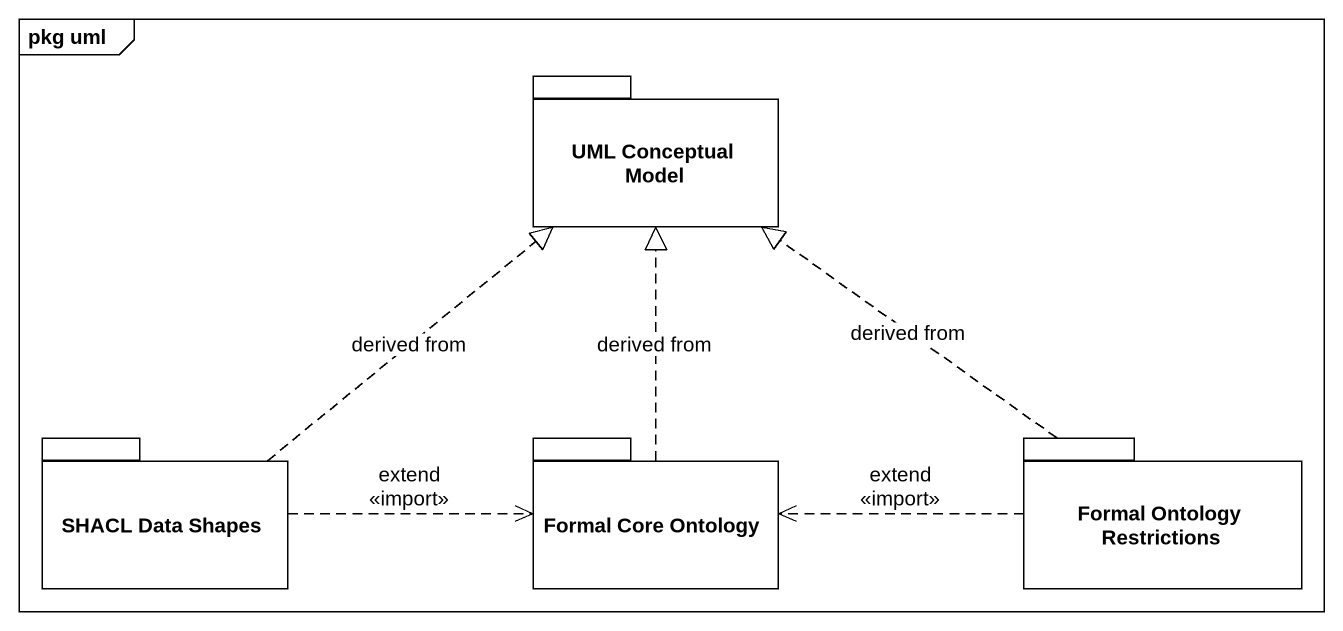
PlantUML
@startuml
mainframe pkg uml
package "UML Conceptual Model" as UML_Conceptual_Model {
}
package "SHACL Data Shapes" as SHACL_Data_Shapes {
}
package "Formal Core Ontology" as Formal_Core_Ontology {
}
package "Formal Ontology Restrictions" as Formal_Ontology_Restrictions {
}
SHACL_Data_Shapes .up.|> UML_Conceptual_Model : derived from
SHACL_Data_Shapes .right.> Formal_Core_Ontology : extend\n<<import>>
Formal_Core_Ontology .up.|> UML_Conceptual_Model : derived from
Formal_Ontology_Restrictions .up.|> UML_Conceptual_Model : derived from
Formal_Ontology_Restrictions .left.> Formal_Core_Ontology : extend\n<<import>>
@enduml
